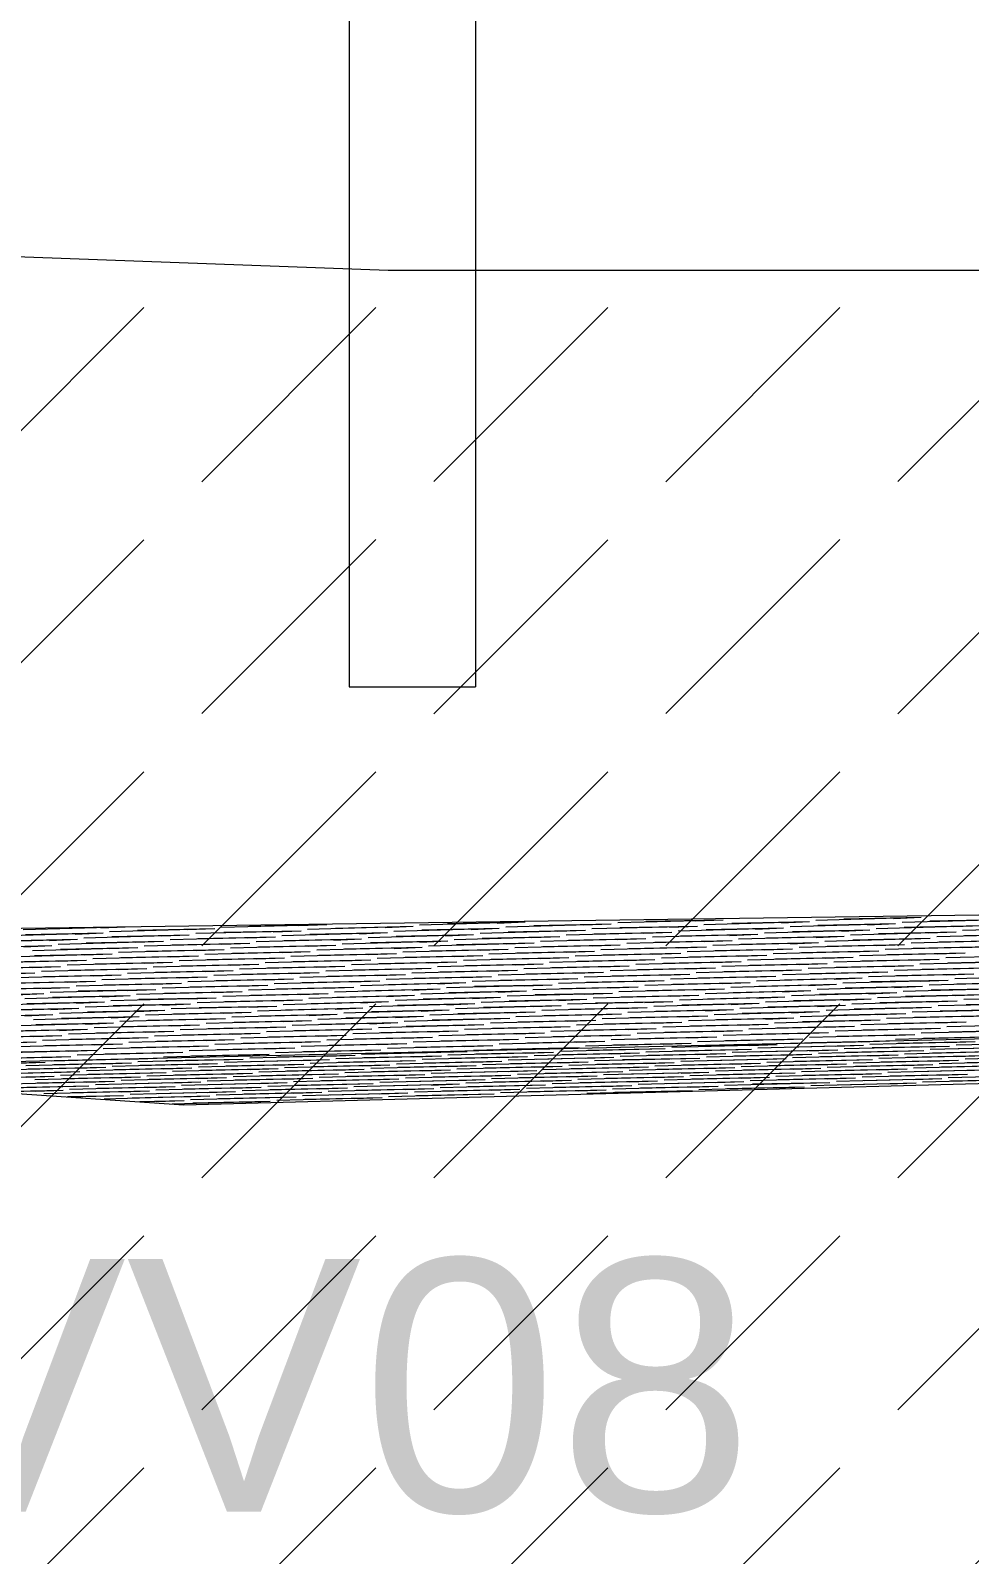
# Model space of a CAD drawing. Header units: millimetres. Extents: x 745166 to 884669, y -5000 to 15056.
# Drawn here: x 778114 to 778858, y 8921 to 10129 of the extents above; entities that cross this region are included whole.
import ezdxf

# ---------------------------------------------------------------- set-up
doc = ezdxf.new("R2010")
doc.units = ezdxf.units.MM
doc.header["$MEASUREMENT"] = 0
for name, color, linetype, lineweight in [('New_0_Pen_No__1', 7, 'Continuous', 13), ('New_2D Drafting - General_Pen_No__1', 7, 'Continuous', 13), ('New_Annotation - Label_Pen_No__1', 7, 'Continuous', 13), ('New_Site & Landscape - Terrain_Pen_No__1', 7, 'Continuous', 13)]:
    doc.layers.add(name, color=color, linetype=linetype, lineweight=lineweight)
doc.layers.add('New_2D Drafting - General_Pen_No__61', color=7, linetype='Continuous', lineweight=20, true_color=0x6a6a6a)
doc.styles.add('GENERATED_STYLE_1', font='')
doc.styles.get('GENERATED_STYLE_1').set_extended_font_data('Arial')
doc.dimstyles.new('GENERATED_STYLE__1', dxfattribs={"dimtxt": 0.18, "dimasz": 182.4, "dimexe": 0.18, "dimexo": 0.0625, "dimgap": 0, "dimtad": 0, "dimtih": 1, "dimtoh": 1, "dimdec": 4, "dimzin": 0, "dimdsep": 46, "dimcen": 0.09, "dimadec": 0, "dimazin": 0, "dimtfac": 1, "dimtdec": 4, "dimtmove": 0, "dimatfit": 3, "dimldrblk": 'ARROWHEAD_1', "dimfxl": 0, "dimtolj": 1, "dimtzin": 0, "dimarcsym": 0})

# ---------------------------------------------------------------- blocks, each defined once
blk = doc.blocks.new('ARROWHEAD_1')
at = {"color": 0, "linetype": 'Continuous', "lineweight": 0}
blk.add_line((0, 0), (-1, 0), dxfattribs=at)
blk.add_circle((0, 0), 0.25, dxfattribs=at)

msp = doc.modelspace()

# ---------------------------------------------------------------- hatches: boundary and pattern name
at = {"layer": 'New_2D Drafting - General_Pen_No__61', "linetype": 'Continuous', "lineweight": 20, "true_color": 0x6a6a6a}
h = msp.add_hatch(dxfattribs=at)
h.set_pattern_fill('Dashed_0002', color=251, style=0, pattern_type=2)
h.set_pattern_definition([(45, (1009346.34, 10138.7), (-183.84776, 183.84776), [195, -65]), (45, (1009346.34, 10322.54), (-183.84776, 183.84776), [195, -65])])
h.paths.add_polyline_path([(769057.3, 7861.9), (769057.3, 10118.7), (773547.6, 10118.7), (778397.6, 9938.7), (782481, 9938.7), (782481, 7861.9)])

# ---------------------------------------------------------------- linework, layer by layer
at = {"layer": 'New_0_Pen_No__1', "color": 7, "linetype": 'Continuous', "lineweight": 13}
for p, q in [((778366.7, 12366.7), (778366.7, 9608.7)), ((778466.7, 12366.7), (778466.7, 9608.7)), ((778466.8, 12366.7), (778466.8, 9608.7)), ((778366.7, 9608.7), (778466.7, 9608.7))]:
    msp.add_line(p, q, dxfattribs=at)
at = {"layer": 'New_2D Drafting - General_Pen_No__1', "color": 7, "linetype": 'Continuous', "lineweight": 13, "flags": 128}
msp.add_lwpolyline([(769057.3, 7861.9), (769057.3, 10118.7), (773547.6, 10118.7), (778397.6, 9938.7), (782481, 9938.7), (782481, 7861.9)], close=True, dxfattribs=at)
at = {"layer": 'New_Site & Landscape - Terrain_Pen_No__1', "color": 7, "linetype": 'Continuous', "lineweight": 13}
for p, q in [((771697.1, 9718.7), (778235.7, 9277.4)), ((782850.6, 9482.6), (776496.1, 9394.8)), ((782850.6, 9422.9), (777825.2, 9305.1)), ((778349, 9420.1), (778265.4, 9418)), ((778349, 9420.1), (778287.6, 9418.8)), ((778349, 9420.1), (778326.8, 9419.3)), ((778506, 9422), (778422.4, 9419.8)), ((778506, 9422), (778444.6, 9420.7)), ((778506, 9422), (778483.8, 9421.1)), ((778574.3, 9420.4), (778490.7, 9418.2)), ((778574.3, 9420.4), (778512.9, 9419.1)), ((778574.3, 9420.4), (778552.1, 9419.6)), ((778663, 9423.8), (778579.4, 9421.7)), ((778663, 9423.8), (778601.6, 9422.5)), ((778663, 9423.8), (778640.8, 9423)), ((778731.3, 9422.3), (778647.7, 9420.1)), ((778731.3, 9422.3), (778669.8, 9421)), ((778731.3, 9422.3), (778709.1, 9421.4)), ((778799.6, 9420.7), (778716, 9418.5)), ((778819.9, 9425.7), (778736.4, 9423.5)), ((778799.6, 9420.7), (778738.1, 9419.4)), ((778819.9, 9425.7), (778758.5, 9424.4)), ((778799.6, 9420.7), (778777.4, 9419.8)), ((778819.9, 9425.7), (778797.8, 9424.8)), ((778888.2, 9424.1), (778804.7, 9421.9)), ((778826.1, 9427), (778825, 9426.9)), ((778888.2, 9424.1), (778826.8, 9422.8)), ((778151.3, 9408.3), (778067.7, 9406.1)), ((778171.6, 9413.3), (778088.1, 9411.1)), ((778151.3, 9408.3), (778089.8, 9407)), ((778185.9, 9418.1), (778108.4, 9416.1)), ((778171.6, 9413.3), (778110.2, 9412)), ((778151.3, 9408.3), (778129.1, 9407.4)), ((778182.2, 9418.1), (778130.6, 9417)), ((778171.6, 9413.3), (778149.5, 9412.4)), ((778239.9, 9411.7), (778156.4, 9409.5)), ((778189, 9418.2), (778169.9, 9417.4)), ((778260.3, 9416.7), (778176.7, 9414.5)), ((778239.9, 9411.7), (778178.5, 9410.4)), ((778260.3, 9416.7), (778198.9, 9415.4)), ((778239.9, 9411.7), (778217.8, 9410.9)), ((778308.2, 9410.1), (778224.7, 9408)), ((778260.3, 9416.7), (778238.2, 9415.9)), ((778328.6, 9415.1), (778245, 9413)), ((778308.2, 9410.1), (778246.8, 9408.8)), ((778328.6, 9415.1), (778267.2, 9413.8)), ((778308.2, 9410.1), (778286.1, 9409.3)), ((778376.5, 9408.6), (778292.9, 9406.4)), ((778328.6, 9415.1), (778306.5, 9414.3)), ((778396.9, 9413.6), (778313.3, 9411.4)), ((778376.5, 9408.6), (778315.1, 9407.3)), ((778417.3, 9418.6), (778333.7, 9416.4)), ((778396.9, 9413.6), (778335.5, 9412.2)), ((778376.5, 9408.6), (778354.4, 9407.7)), ((778417.3, 9418.6), (778355.9, 9417.2)), ((778396.9, 9413.6), (778374.8, 9412.7)), ((778465.2, 9412), (778381.6, 9409.8)), ((778417.3, 9418.6), (778395.1, 9417.7)), ((778485.6, 9417), (778402, 9414.8)), ((778465.2, 9412), (778403.8, 9410.7)), ((778485.6, 9417), (778424.2, 9415.7)), ((778465.2, 9412), (778443, 9411.1)), ((778533.5, 9410.4), (778449.9, 9408.2)), ((778485.6, 9417), (778463.4, 9416.1)), ((778553.9, 9415.4), (778470.3, 9413.2)), ((778533.5, 9410.4), (778472.1, 9409.1)), ((778553.9, 9415.4), (778492.5, 9414.1)), ((778533.5, 9410.4), (778511.3, 9409.6)), ((778601.8, 9408.8), (778518.2, 9406.7)), ((778553.9, 9415.4), (778531.7, 9414.6)), ((778622.2, 9413.8), (778538.6, 9411.7)), ((778601.8, 9408.8), (778540.4, 9407.5)), ((778642.6, 9418.8), (778559, 9416.7)), ((778622.2, 9413.8), (778560.8, 9412.5)), ((778601.8, 9408.8), (778579.6, 9408)), ((778642.6, 9418.8), (778581.2, 9417.5)), ((778622.2, 9413.8), (778600, 9413)), ((778690.5, 9412.3), (778606.9, 9410.1)), ((778642.6, 9418.8), (778620.4, 9418)), ((778710.9, 9417.3), (778627.3, 9415.1)), ((778690.5, 9412.3), (778629.1, 9411)), ((778710.9, 9417.3), (778649.5, 9416)), ((778690.5, 9412.3), (778668.3, 9411.4)), ((778758.8, 9410.7), (778675.2, 9408.5)), ((778710.9, 9417.3), (778688.7, 9416.4)), ((778779.2, 9415.7), (778695.6, 9413.5)), ((778758.8, 9410.7), (778697.4, 9409.4)), ((778779.2, 9415.7), (778717.8, 9414.4)), ((778758.8, 9410.7), (778736.6, 9409.8)), ((778827.1, 9409.1), (778743.5, 9406.9)), ((778779.2, 9415.7), (778757, 9414.8)), ((778847.5, 9414.1), (778763.9, 9411.9)), ((778827.1, 9409.1), (778765.7, 9407.8)), ((778867.9, 9419.1), (778784.3, 9416.9)), ((778847.5, 9414.1), (778786.1, 9412.8)), ((778827.1, 9409.1), (778804.9, 9408.3)), ((778867.9, 9419.1), (778806.4, 9417.8)), ((778847.5, 9414.1), (778825.3, 9413.3)), ((778915.8, 9412.5), (778832.2, 9410.4)), ((778867.9, 9419.1), (778845.7, 9418.3)), ((778936.2, 9417.5), (778852.6, 9415.4)), ((778915.8, 9412.5), (778854.3, 9411.2)), ((778130.9, 9403.3), (778047.3, 9401.1)), ((778130.9, 9403.3), (778069.5, 9402)), ((778178.8, 9396.7), (778095.2, 9394.5)), ((778130.9, 9403.3), (778108.7, 9402.4)), ((778199.2, 9401.7), (778115.6, 9399.5)), ((778178.8, 9396.7), (778117.4, 9395.4)), ((778219.6, 9406.7), (778136, 9404.5)), ((778199.2, 9401.7), (778137.8, 9400.4)), ((778178.8, 9396.7), (778156.6, 9395.9)), ((778219.6, 9406.7), (778158.1, 9405.4)), ((778199.2, 9401.7), (778177, 9400.9)), ((778267.5, 9400.1), (778183.9, 9398)), ((778219.6, 9406.7), (778197.4, 9405.9)), ((778287.9, 9405.1), (778204.3, 9403)), ((778267.5, 9400.1), (778206, 9398.8)), ((778287.9, 9405.1), (778226.4, 9403.8)), ((778235.7, 9277.4), (782850.6, 9401.5)), ((778267.5, 9400.1), (778245.3, 9399.3)), ((778335.8, 9398.6), (778252.2, 9396.4)), ((778287.9, 9405.1), (778265.7, 9404.3)), ((778356.1, 9403.6), (778272.6, 9401.4)), ((778335.8, 9398.6), (778274.3, 9397.3)), ((778356.1, 9403.6), (778294.7, 9402.3)), ((778335.8, 9398.6), (778313.6, 9397.7)), ((778404.1, 9397), (778320.5, 9394.8)), ((778356.1, 9403.6), (778334, 9402.7)), ((778424.4, 9402), (778340.9, 9399.8)), ((778404.1, 9397), (778342.6, 9395.7)), ((778444.8, 9407), (778361.2, 9404.8)), ((778424.4, 9402), (778363, 9400.7)), ((778404.1, 9397), (778381.9, 9396.1)), ((778444.8, 9407), (778383.4, 9405.7)), ((778424.4, 9402), (778402.3, 9401.1)), ((778492.7, 9400.4), (778409.2, 9398.2)), ((778444.8, 9407), (778422.7, 9406.1)), ((778513.1, 9405.4), (778429.5, 9403.2)), ((778492.7, 9400.4), (778431.3, 9399.1)), ((778513.1, 9405.4), (778451.7, 9404.1)), ((778492.7, 9400.4), (778470.6, 9399.6)), ((778561, 9398.8), (778477.4, 9396.7)), ((778513.1, 9405.4), (778491, 9404.6)), ((778581.4, 9403.8), (778497.8, 9401.7)), ((778561, 9398.8), (778499.6, 9397.5)), ((778581.4, 9403.8), (778520, 9402.5)), ((778561, 9398.8), (778538.9, 9398)), ((778629.3, 9397.3), (778545.7, 9395.1)), ((778581.4, 9403.8), (778559.2, 9403)), ((778649.7, 9402.3), (778566.1, 9400.1)), ((778629.3, 9397.3), (778567.9, 9396)), ((778670.1, 9407.3), (778586.5, 9405.1)), ((778649.7, 9402.3), (778588.3, 9401)), ((778629.3, 9397.3), (778607.2, 9396.4)), ((778670.1, 9407.3), (778608.7, 9406)), ((778649.7, 9402.3), (778627.5, 9401.4)), ((778718, 9400.7), (778634.4, 9398.5)), ((778670.1, 9407.3), (778647.9, 9406.4)), ((778738.4, 9405.7), (778654.8, 9403.5)), ((778718, 9400.7), (778656.6, 9399.4)), ((778738.4, 9405.7), (778677, 9404.4)), ((778718, 9400.7), (778695.8, 9399.8)), ((778786.3, 9399.1), (778702.7, 9396.9)), ((778738.4, 9405.7), (778716.2, 9404.8)), ((778806.7, 9404.1), (778723.1, 9401.9)), ((778786.3, 9399.1), (778724.9, 9397.8)), ((778806.7, 9404.1), (778745.3, 9402.8)), ((778786.3, 9399.1), (778764.1, 9398.3)), ((778854.6, 9397.6), (778771, 9395.4)), ((778806.7, 9404.1), (778784.5, 9403.3)), ((778875, 9402.6), (778791.4, 9400.4)), ((778854.6, 9397.6), (778793.2, 9396.2)), ((778895.4, 9407.5), (778811.8, 9405.4)), ((778875, 9402.6), (778813.6, 9401.2)), ((778854.6, 9397.6), (778832.4, 9396.7)), ((778895.4, 9407.5), (778834, 9406.2)), ((778922.9, 9396), (778839.3, 9393.8)), ((778875, 9402.6), (778852.8, 9401.7)), ((778138, 9386.7), (778054.4, 9384.5)), ((778158.4, 9391.7), (778074.8, 9389.5)), ((778138, 9386.7), (778076.6, 9385.4)), ((778158.4, 9391.7), (778097, 9390.4)), ((778138, 9386.7), (778115.8, 9385.9)), ((778206.3, 9385.1), (778122.7, 9383)), ((778158.4, 9391.7), (778136.2, 9390.9)), ((778226.7, 9390.1), (778143.1, 9388)), ((778206.3, 9385.1), (778144.9, 9383.8)), ((778247.1, 9395.1), (778163.5, 9393)), ((778226.7, 9390.1), (778165.3, 9388.8)), ((778206.3, 9385.1), (778184.1, 9384.3)), ((778247.1, 9395.1), (778185.7, 9393.8)), ((778226.7, 9390.1), (778204.5, 9389.3)), ((778295, 9388.6), (778211.4, 9386.4)), ((778247.1, 9395.1), (778224.9, 9394.3)), ((778315.4, 9393.6), (778231.8, 9391.4)), ((778295, 9388.6), (778233.6, 9387.3)), ((778315.4, 9393.6), (778254, 9392.3)), ((778295, 9388.6), (778272.8, 9387.7)), ((778363.3, 9387), (778279.7, 9384.8)), ((778315.4, 9393.6), (778293.2, 9392.7)), ((778383.7, 9392), (778300.1, 9389.8)), ((778363.3, 9387), (778301.9, 9385.7)), ((778383.7, 9392), (778322.3, 9390.7)), ((778363.3, 9387), (778341.1, 9386.1)), ((778431.6, 9385.4), (778348, 9383.2)), ((778383.7, 9392), (778361.5, 9391.1)), ((778452, 9390.4), (778368.4, 9388.2)), ((778431.6, 9385.4), (778370.2, 9384.1)), ((778472.4, 9395.4), (778388.8, 9393.2)), ((778452, 9390.4), (778390.5, 9389.1)), ((778431.6, 9385.4), (778409.4, 9384.6)), ((778472.4, 9395.4), (778410.9, 9394.1)), ((778499.9, 9383.9), (778416.3, 9381.7)), ((778452, 9390.4), (778429.8, 9389.6)), ((778520.3, 9388.8), (778436.7, 9386.7)), ((778499.9, 9383.9), (778438.5, 9382.5)), ((778472.4, 9395.4), (778450.2, 9394.6)), ((778540.6, 9393.8), (778457.1, 9391.7)), ((778520.3, 9388.8), (778458.8, 9387.5)), ((778499.9, 9383.9), (778477.7, 9383)), ((778540.6, 9393.8), (778479.2, 9392.5)), ((778520.3, 9388.8), (778498.1, 9388)), ((778588.6, 9387.3), (778505, 9385.1)), ((778540.6, 9393.8), (778518.5, 9393)), ((778608.9, 9392.3), (778525.4, 9390.1)), ((778588.6, 9387.3), (778527.1, 9386)), ((778608.9, 9392.3), (778547.5, 9391)), ((778588.6, 9387.3), (778566.4, 9386.4)), ((778656.8, 9385.7), (778573.3, 9383.5)), ((778608.9, 9392.3), (778586.8, 9391.4)), ((778677.2, 9390.7), (778593.7, 9388.5)), ((778656.8, 9385.7), (778595.4, 9384.4)), ((778697.6, 9395.7), (778614, 9393.5)), ((778677.2, 9390.7), (778615.8, 9389.4)), ((778656.8, 9385.7), (778634.7, 9384.8)), ((778697.6, 9395.7), (778636.2, 9394.4)), ((778725.1, 9384.1), (778641.6, 9382)), ((778677.2, 9390.7), (778655.1, 9389.8)), ((778745.5, 9389.1), (778661.9, 9387)), ((778725.1, 9384.1), (778663.7, 9382.8)), ((778697.6, 9395.7), (778675.5, 9394.8)), ((778765.9, 9394.1), (778682.3, 9392)), ((778745.5, 9389.1), (778684.1, 9387.8)), ((778725.1, 9384.1), (778703, 9383.3)), ((778765.9, 9394.1), (778704.5, 9392.8)), ((778745.5, 9389.1), (778723.4, 9388.3)), ((778813.8, 9387.6), (778730.2, 9385.4)), ((778765.9, 9394.1), (778743.7, 9393.3)), ((778834.2, 9392.6), (778750.6, 9390.4)), ((778813.8, 9387.6), (778752.4, 9386.2)), ((778834.2, 9392.6), (778772.8, 9391.2)), ((778813.8, 9387.6), (778791.7, 9386.7)), ((778882.1, 9386), (778798.5, 9383.8)), ((778834.2, 9392.6), (778812, 9391.7)), ((778902.5, 9391), (778818.9, 9388.8)), ((778882.1, 9386), (778820.7, 9384.7)), ((778902.5, 9391), (778841.1, 9389.7)), ((778117.6, 9381.7), (778034, 9379.5)), ((778117.6, 9381.7), (778056.2, 9380.4)), ((778165.5, 9375.1), (778081.9, 9373)), ((778117.6, 9381.7), (778095.4, 9380.9)), ((778185.9, 9380.1), (778102.3, 9378)), ((778165.5, 9375.1), (778104.1, 9373.8)), ((778185.9, 9380.1), (778124.5, 9378.8)), ((778165.5, 9375.1), (778143.4, 9374.3)), ((778233.8, 9373.6), (778150.2, 9371.4)), ((778185.9, 9380.1), (778163.7, 9379.3)), ((778254.2, 9378.6), (778170.6, 9376.4)), ((778233.8, 9373.6), (778172.4, 9372.3)), ((778274.6, 9383.6), (778191, 9381.4)), ((778254.2, 9378.6), (778192.8, 9377.3)), ((778233.8, 9373.6), (778211.7, 9372.7)), ((778274.6, 9383.6), (778213.2, 9382.3)), ((778302.1, 9372), (778218.5, 9369.8)), ((778254.2, 9378.6), (778232, 9377.7)), ((778322.5, 9377), (778238.9, 9374.8)), ((778302.1, 9372), (778240.7, 9370.7)), ((778274.6, 9383.6), (778252.4, 9382.7)), ((778342.9, 9382), (778259.3, 9379.8)), ((778322.5, 9377), (778261.1, 9375.7)), ((778302.1, 9372), (778279.9, 9371.1)), ((778342.9, 9382), (778281.5, 9380.7)), ((778322.5, 9377), (778300.3, 9376.1)), ((778390.8, 9375.4), (778307.2, 9373.3)), ((778342.9, 9382), (778320.7, 9381.1)), ((778411.2, 9380.4), (778327.6, 9378.2)), ((778390.8, 9375.4), (778329.4, 9374.1)), ((778411.2, 9380.4), (778349.8, 9379.1)), ((778390.8, 9375.4), (778368.6, 9374.6)), ((778459.1, 9373.9), (778375.5, 9371.7)), ((778411.2, 9380.4), (778389, 9379.6)), ((778479.5, 9378.9), (778395.9, 9376.7)), ((778459.1, 9373.9), (778397.7, 9372.5)), ((778479.5, 9378.9), (778418.1, 9377.5)), ((778459.1, 9373.9), (778436.9, 9373)), ((778527.4, 9372.3), (778443.8, 9370.1)), ((778479.5, 9378.9), (778457.3, 9378)), ((778547.8, 9377.3), (778464.2, 9375.1)), ((778527.4, 9372.3), (778466, 9371)), ((778568.2, 9382.3), (778484.6, 9380.1)), ((778547.8, 9377.3), (778486.4, 9376)), ((778527.4, 9372.3), (778505.2, 9371.4)), ((778568.2, 9382.3), (778506.8, 9381)), ((778547.8, 9377.3), (778525.6, 9376.4)), ((778616.1, 9375.7), (778532.5, 9373.5)), ((778568.2, 9382.3), (778546, 9381.4)), ((778636.5, 9380.7), (778552.9, 9378.5)), ((778616.1, 9375.7), (778554.7, 9374.4)), ((778636.5, 9380.7), (778575, 9379.4)), ((778616.1, 9375.7), (778593.9, 9374.8)), ((778684.4, 9374.1), (778600.8, 9372)), ((778636.5, 9380.7), (778614.3, 9379.8)), ((778704.8, 9379.1), (778621.2, 9377)), ((778684.4, 9374.1), (778623, 9372.8)), ((778704.8, 9379.1), (778643.3, 9377.8)), ((778684.4, 9374.1), (778662.2, 9373.3)), ((778752.7, 9372.6), (778669.1, 9370.4)), ((778704.8, 9379.1), (778682.6, 9378.3)), ((778773.1, 9377.6), (778689.5, 9375.4)), ((778752.7, 9372.6), (778691.3, 9371.2)), ((778793.4, 9382.6), (778709.9, 9380.4)), ((778773.1, 9377.6), (778711.6, 9376.2)), ((778752.7, 9372.6), (778730.5, 9371.7)), ((778793.4, 9382.6), (778732, 9381.2)), ((778773.1, 9377.6), (778750.9, 9376.7)), ((778841.3, 9376), (778757.8, 9373.8)), ((778793.4, 9382.6), (778771.3, 9381.7)), ((778861.7, 9381), (778778.1, 9378.8)), ((778841.3, 9376), (778779.9, 9374.7)), ((778861.7, 9381), (778800.3, 9379.7)), ((778841.3, 9376), (778819.2, 9375.1)), ((778909.6, 9374.4), (778826.1, 9372.2)), ((778861.7, 9381), (778839.6, 9380.1)), ((778930, 9379.4), (778846.4, 9377.2)), ((778909.6, 9374.4), (778848.2, 9373.1)), ((778124.8, 9365.2), (778041.2, 9363)), ((778145.1, 9370.1), (778061.6, 9368)), ((778124.8, 9365.2), (778063.3, 9363.8)), ((778145.1, 9370.1), (778083.7, 9368.8)), ((778124.8, 9365.2), (778102.6, 9364.3)), ((778193, 9363.6), (778109.5, 9361.4)), ((778145.1, 9370.1), (778123, 9369.3)), ((778213.4, 9368.6), (778129.8, 9366.4)), ((778193, 9363.6), (778131.6, 9362.3)), ((778213.4, 9368.6), (778152, 9367.3)), ((778193, 9363.6), (778170.9, 9362.7)), ((778261.3, 9362), (778177.8, 9359.8)), ((778213.4, 9368.6), (778191.3, 9367.7)), ((778281.7, 9367), (778198.1, 9364.8)), ((778261.3, 9362), (778199.9, 9360.7)), ((778281.7, 9367), (778220.3, 9365.7)), ((778261.3, 9362), (778239.2, 9361.1)), ((778329.6, 9360.4), (778246.1, 9358.3)), ((778281.7, 9367), (778259.6, 9366.1)), ((778350, 9365.4), (778266.4, 9363.3)), ((778329.6, 9360.4), (778268.2, 9359.1)), ((778370.4, 9370.4), (778286.8, 9368.3)), ((778350, 9365.4), (778288.6, 9364.1)), ((778329.6, 9360.4), (778307.5, 9359.6)), ((778370.4, 9370.4), (778309, 9369.1)), ((778350, 9365.4), (778327.9, 9364.6)), ((778418.3, 9363.9), (778334.7, 9361.7)), ((778370.4, 9370.4), (778348.2, 9369.6)), ((778438.7, 9368.9), (778355.1, 9366.7)), ((778418.3, 9363.9), (778356.9, 9362.5)), ((778438.7, 9368.9), (778377.3, 9367.5)), ((778418.3, 9363.9), (778396.2, 9363)), ((778486.6, 9362.3), (778403, 9360.1)), ((778438.7, 9368.9), (778416.5, 9368)), ((778507, 9367.3), (778423.4, 9365.1)), ((778486.6, 9362.3), (778425.2, 9361)), ((778507, 9367.3), (778445.6, 9366)), ((778486.6, 9362.3), (778464.4, 9361.4)), ((778554.9, 9360.7), (778471.3, 9358.5)), ((778507, 9367.3), (778484.8, 9366.4)), ((778575.3, 9365.7), (778491.7, 9363.5)), ((778554.9, 9360.7), (778493.5, 9359.4)), ((778595.7, 9370.7), (778512.1, 9368.5)), ((778575.3, 9365.7), (778513.9, 9364.4)), ((778554.9, 9360.7), (778532.7, 9359.8)), ((778595.7, 9370.7), (778534.3, 9369.4)), ((778575.3, 9365.7), (778553.1, 9364.8)), ((778643.6, 9364.1), (778560, 9362)), ((778595.7, 9370.7), (778573.5, 9369.8)), ((778664, 9369.1), (778580.4, 9367)), ((778643.6, 9364.1), (778582.2, 9362.8)), ((778664, 9369.1), (778602.6, 9367.8)), ((778643.6, 9364.1), (778621.4, 9363.3)), ((778711.9, 9362.6), (778628.3, 9360.4)), ((778664, 9369.1), (778641.8, 9368.3)), ((778732.3, 9367.6), (778648.7, 9365.4)), ((778711.9, 9362.6), (778650.5, 9361.2)), ((778732.3, 9367.6), (778670.9, 9366.2)), ((778711.9, 9362.6), (778689.7, 9361.7)), ((778780.2, 9361), (778696.6, 9358.8)), ((778732.3, 9367.6), (778710.1, 9366.7)), ((778800.6, 9366), (778717, 9363.8)), ((778780.2, 9361), (778718.8, 9359.7)), ((778821, 9371), (778737.4, 9368.8)), ((778800.6, 9366), (778739.2, 9364.7)), ((778780.2, 9361), (778758, 9360.1)), ((778821, 9371), (778759.5, 9369.7)), ((778800.6, 9366), (778778.4, 9365.1)), ((778868.9, 9364.4), (778785.3, 9362.2)), ((778821, 9371), (778798.8, 9370.1)), ((778889.3, 9369.4), (778805.7, 9367.2)), ((778868.9, 9364.4), (778807.5, 9363.1)), ((778889.3, 9369.4), (778827.8, 9368.1)), ((778868.9, 9364.4), (778846.7, 9363.6)), ((778937.2, 9362.8), (778853.6, 9360.7)), ((778131.9, 9348.6), (778048.3, 9346.4)), ((778152.3, 9353.6), (778068.7, 9351.4)), ((778131.9, 9348.6), (778070.5, 9347.3)), ((778172.7, 9358.6), (778089.1, 9356.4)), ((778152.3, 9353.6), (778090.9, 9352.3)), ((778131.9, 9348.6), (778109.7, 9347.7)), ((778172.7, 9358.6), (778111.2, 9357.3)), ((778152.3, 9353.6), (778130.1, 9352.7)), ((778220.6, 9352), (778137, 9349.8)), ((778172.7, 9358.6), (778150.5, 9357.7)), ((778241, 9357), (778157.4, 9354.8)), ((778220.6, 9352), (778159.2, 9350.7)), ((778241, 9357), (778179.5, 9355.7)), ((778220.6, 9352), (778198.4, 9351.1)), ((778288.9, 9350.4), (778205.3, 9348.3)), ((778241, 9357), (778218.8, 9356.1)), ((778309.3, 9355.4), (778225.7, 9353.3)), ((778288.9, 9350.4), (778227.4, 9349.1)), ((778309.3, 9355.4), (778247.8, 9354.1)), ((778288.9, 9350.4), (778266.7, 9349.6)), ((778357.2, 9348.9), (778273.6, 9346.7)), ((778309.3, 9355.4), (778287.1, 9354.6)), ((778377.5, 9353.9), (778294, 9351.7)), ((778357.2, 9348.9), (778295.7, 9347.5)), ((778397.9, 9358.9), (778314.3, 9356.7)), ((778377.5, 9353.9), (778316.1, 9352.5)), ((778357.2, 9348.9), (778335, 9348)), ((778397.9, 9358.9), (778336.5, 9357.5)), ((778377.5, 9353.9), (778355.4, 9353)), ((778445.8, 9352.3), (778362.3, 9350.1)), ((778397.9, 9358.9), (778375.8, 9358)), ((778466.2, 9357.3), (778382.6, 9355.1)), ((778445.8, 9352.3), (778384.4, 9351)), ((778466.2, 9357.3), (778404.8, 9356)), ((778445.8, 9352.3), (778423.7, 9351.4)), ((778514.1, 9350.7), (778430.6, 9348.5)), ((778466.2, 9357.3), (778444.1, 9356.4)), ((778534.5, 9355.7), (778450.9, 9353.5)), ((778514.1, 9350.7), (778452.7, 9349.4)), ((778534.5, 9355.7), (778473.1, 9354.4)), ((778514.1, 9350.7), (778492, 9349.9)), ((778582.4, 9349.1), (778498.8, 9347)), ((778534.5, 9355.7), (778512.4, 9354.9)), ((778602.8, 9354.1), (778519.2, 9352)), ((778582.4, 9349.1), (778521, 9347.8)), ((778623.2, 9359.1), (778539.6, 9357)), ((778602.8, 9354.1), (778541.4, 9352.8)), ((778582.4, 9349.1), (778560.3, 9348.3)), ((778623.2, 9359.1), (778561.8, 9357.8)), ((778650.7, 9347.6), (778567.1, 9345.4)), ((778602.8, 9354.1), (778580.7, 9353.3)), ((778671.1, 9352.6), (778587.5, 9350.4)), ((778650.7, 9347.6), (778589.3, 9346.2)), ((778623.2, 9359.1), (778601, 9358.3)), ((778691.5, 9357.6), (778607.9, 9355.4)), ((778671.1, 9352.6), (778609.7, 9351.2)), ((778650.7, 9347.6), (778628.6, 9346.7)), ((778691.5, 9357.6), (778630.1, 9356.2)), ((778671.1, 9352.6), (778648.9, 9351.7)), ((778739.4, 9351), (778655.8, 9348.8)), ((778691.5, 9357.6), (778669.3, 9356.7)), ((778759.8, 9356), (778676.2, 9353.8)), ((778739.4, 9351), (778678, 9349.7)), ((778759.8, 9356), (778698.4, 9354.7)), ((778739.4, 9351), (778717.2, 9350.1)), ((778807.7, 9349.4), (778724.1, 9347.2)), ((778759.8, 9356), (778737.6, 9355.1)), ((778828.1, 9354.4), (778744.5, 9352.2)), ((778807.7, 9349.4), (778746.3, 9348.1)), ((778848.5, 9359.4), (778764.9, 9357.2)), ((778828.1, 9354.4), (778766.7, 9353.1)), ((778807.7, 9349.4), (778785.5, 9348.6)), ((778848.5, 9359.4), (778787.1, 9358.1)), ((778876, 9347.8), (778792.4, 9345.7)), ((778828.1, 9354.4), (778805.9, 9353.6)), ((778896.4, 9352.8), (778812.8, 9350.7)), ((778876, 9347.8), (778814.6, 9346.5)), ((778848.5, 9359.4), (778826.3, 9358.6)), ((778916.8, 9357.8), (778833.2, 9355.7)), ((778896.4, 9352.8), (778835, 9351.5)), ((778876, 9347.8), (778853.8, 9347)), ((778916.8, 9357.8), (778855.4, 9356.5)), ((778159.4, 9337), (778075.8, 9334.8)), ((778179.8, 9342), (778096.2, 9339.8)), ((778159.4, 9337), (778098, 9335.7)), ((778200.2, 9347), (778116.6, 9344.8)), ((778179.8, 9342), (778118.4, 9340.7)), ((778159.4, 9337), (778137.2, 9336.1)), ((778200.2, 9347), (778138.8, 9345.7)), ((778227.7, 9335.4), (778144.1, 9333.3)), ((778179.8, 9342), (778157.6, 9341.1)), ((778248.1, 9340.4), (778164.5, 9338.3)), ((778227.7, 9335.4), (778166.3, 9334.1)), ((778200.2, 9347), (778178, 9346.1)), ((778268.5, 9345.4), (778184.9, 9343.3)), ((778248.1, 9340.4), (778186.7, 9339.1)), ((778227.7, 9335.4), (778205.5, 9334.6)), ((778268.5, 9345.4), (778207.1, 9344.1)), ((778248.1, 9340.4), (778225.9, 9339.6)), ((778316.4, 9338.9), (778232.8, 9336.7)), ((778268.5, 9345.4), (778246.3, 9344.6)), ((778336.8, 9343.9), (778253.2, 9341.7)), ((778316.4, 9338.9), (778255, 9337.5)), ((778336.8, 9343.9), (778275.4, 9342.5)), ((778316.4, 9338.9), (778294.2, 9338)), ((778384.7, 9337.3), (778301.1, 9335.1)), ((778336.8, 9343.9), (778314.6, 9343)), ((778405.1, 9342.3), (778321.5, 9340.1)), ((778384.7, 9337.3), (778323.3, 9336)), ((778425.5, 9347.3), (778341.9, 9345.1)), ((778405.1, 9342.3), (778343.7, 9341)), ((778384.7, 9337.3), (778362.5, 9336.4)), ((778425.5, 9347.3), (778364, 9346)), ((778453, 9335.7), (778369.4, 9333.5)), ((778405.1, 9342.3), (778382.9, 9341.4)), ((778473.4, 9340.7), (778389.8, 9338.5)), ((778453, 9335.7), (778391.6, 9334.4)), ((778425.5, 9347.3), (778403.3, 9346.4)), ((778493.8, 9345.7), (778410.2, 9343.5)), ((778473.4, 9340.7), (778411.9, 9339.4)), ((778453, 9335.7), (778430.8, 9334.9)), ((778493.8, 9345.7), (778432.3, 9344.4)), ((778473.4, 9340.7), (778451.2, 9339.9)), ((778541.7, 9339.1), (778458.1, 9337)), ((778493.8, 9345.7), (778471.6, 9344.9)), ((778562, 9344.1), (778478.5, 9342)), ((778541.7, 9339.1), (778480.2, 9337.8)), ((778562, 9344.1), (778500.6, 9342.8)), ((778541.7, 9339.1), (778519.5, 9338.3)), ((778610, 9337.6), (778526.4, 9335.4)), ((778562, 9344.1), (778539.9, 9343.3)), ((778630.3, 9342.6), (778546.8, 9340.4)), ((778610, 9337.6), (778548.5, 9336.2)), ((778630.3, 9342.6), (778568.9, 9341.2)), ((778610, 9337.6), (778587.8, 9336.7)), ((778678.2, 9336), (778594.7, 9333.8)), ((778630.3, 9342.6), (778608.2, 9341.7)), ((778698.6, 9341), (778615.1, 9338.8)), ((778678.2, 9336), (778616.8, 9334.7)), ((778719, 9346), (778635.4, 9343.8)), ((778698.6, 9341), (778637.2, 9339.7)), ((778678.2, 9336), (778656.1, 9335.1)), ((778719, 9346), (778657.6, 9344.7)), ((778698.6, 9341), (778676.5, 9340.1)), ((778766.9, 9339.4), (778683.3, 9337.2)), ((778719, 9346), (778696.9, 9345.1)), ((778787.3, 9344.4), (778703.7, 9342.2)), ((778766.9, 9339.4), (778705.5, 9338.1)), ((778787.3, 9344.4), (778725.9, 9343.1)), ((778766.9, 9339.4), (778744.8, 9338.6)), ((778835.2, 9337.8), (778751.6, 9335.7)), ((778787.3, 9344.4), (778765.1, 9343.6)), ((778855.6, 9342.8), (778772, 9340.7)), ((778835.2, 9337.8), (778773.8, 9336.5)), ((778855.6, 9342.8), (778794.2, 9341.5)), ((778835.2, 9337.8), (778813.1, 9337)), ((778903.5, 9336.3), (778819.9, 9334.1)), ((778855.6, 9342.8), (778833.4, 9342)), ((778923.9, 9341.3), (778840.3, 9339.1)), ((778903.5, 9336.3), (778842.1, 9334.9)), ((778118.6, 9327), (778035, 9324.8)), ((778139, 9332), (778055.4, 9329.8)), ((778118.6, 9327), (778057.2, 9325.7)), ((778139, 9332), (778077.6, 9330.7)), ((778118.6, 9327), (778096.5, 9326.2)), ((778186.9, 9325.4), (778103.3, 9323.3)), ((778139, 9332), (778116.8, 9331.2)), ((778207.3, 9330.4), (778123.7, 9328.3)), ((778186.9, 9325.4), (778125.5, 9324.1)), ((778207.3, 9330.4), (778145.9, 9329.1)), ((778186.9, 9325.4), (778164.8, 9324.6)), ((778255.2, 9323.9), (778171.6, 9321.7)), ((778207.3, 9330.4), (778185.1, 9329.6)), ((778275.6, 9328.9), (778192, 9326.7)), ((778255.2, 9323.9), (778193.8, 9322.5)), ((778296, 9333.9), (778212.4, 9331.7)), ((778275.6, 9328.9), (778214.2, 9327.5)), ((778255.2, 9323.9), (778233.1, 9323)), ((778296, 9333.9), (778234.6, 9332.5)), ((778275.6, 9328.9), (778253.4, 9328)), ((778343.9, 9327.3), (778260.3, 9325.1)), ((778296, 9333.9), (778273.8, 9333)), ((778364.3, 9332.3), (778280.7, 9330.1)), ((778343.9, 9327.3), (778282.5, 9326)), ((778364.3, 9332.3), (778302.9, 9331)), ((778343.9, 9327.3), (778321.7, 9326.4)), ((778412.2, 9325.7), (778328.6, 9323.5)), ((778364.3, 9332.3), (778342.1, 9331.4)), ((778432.6, 9330.7), (778349, 9328.5)), ((778412.2, 9325.7), (778350.8, 9324.4)), ((778432.6, 9330.7), (778371.2, 9329.4)), ((778412.2, 9325.7), (778390, 9324.9)), ((778480.5, 9324.1), (778396.9, 9322)), ((778432.6, 9330.7), (778410.4, 9329.9)), ((778500.9, 9329.1), (778417.3, 9327)), ((778480.5, 9324.1), (778419.1, 9322.8)), ((778521.3, 9334.1), (778437.7, 9332)), ((778500.9, 9329.1), (778439.5, 9327.8)), ((778480.5, 9324.1), (778458.3, 9323.3)), ((778521.3, 9334.1), (778459.9, 9332.8)), ((778500.9, 9329.1), (778478.7, 9328.3)), ((778569.2, 9327.6), (778485.6, 9325.4)), ((778521.3, 9334.1), (778499.1, 9333.3)), ((778589.6, 9332.6), (778506, 9330.4)), ((778569.2, 9327.6), (778507.8, 9326.2)), ((778589.6, 9332.6), (778528.2, 9331.2)), ((778569.2, 9327.6), (778547, 9326.7)), ((778637.5, 9326), (778553.9, 9323.8)), ((778589.6, 9332.6), (778567.4, 9331.7)), ((778657.9, 9331), (778574.3, 9328.8)), ((778637.5, 9326), (778576.1, 9324.7)), ((778657.9, 9331), (778596.4, 9329.7)), ((778637.5, 9326), (778615.3, 9325.1)), ((778705.8, 9324.8), (778622.2, 9322.7)), ((778657.9, 9331), (778635.7, 9330.1)), ((778726.2, 9329.4), (778642.6, 9327.2)), ((778705.8, 9324.8), (778644.4, 9323.5)), ((778746.5, 9334.4), (778663, 9332.2)), ((778726.2, 9329.4), (778664.7, 9328.1)), ((778705.8, 9324.8), (778683.6, 9324.1)), ((778746.5, 9334.4), (778685.1, 9333.1)), ((778774.1, 9324.3), (778690.5, 9322.2)), ((778726.2, 9329.4), (778704, 9328.6)), ((778779.3, 9327.4), (778710.9, 9325.7)), ((778774.1, 9324.3), (778712.7, 9322.9)), ((778746.5, 9334.4), (778724.4, 9333.6)), ((778814.8, 9332.8), (778731.3, 9330.7)), ((778794.5, 9327.8), (778733, 9326.5)), ((778774.1, 9324.3), (778751.9, 9323.5)), ((778814.8, 9332.8), (778753.4, 9331.5)), ((778842.4, 9323.7), (778758.8, 9321.6)), ((778791.9, 9327.7), (778772.3, 9327.1)), ((778794.5, 9327.8), (778779.2, 9327.4)), ((778862.7, 9327.3), (778779.2, 9325.2)), ((778842.4, 9323.7), (778780.9, 9322.4)), ((778794.5, 9327.8), (778791.9, 9327.7)), ((778814.8, 9332.8), (778792.7, 9332)), ((778883.1, 9331.3), (778799.6, 9329.1)), ((778862.7, 9327.3), (778801.3, 9325.9)), ((778842.4, 9323.7), (778820.2, 9323)), ((778883.1, 9331.3), (778821.7, 9329.9)), ((778862.7, 9327.3), (778840.6, 9326.5)), ((778931, 9326.7), (778847.5, 9324.6)), ((778146.2, 9315.4), (778062.6, 9313.3)), ((778166.5, 9320.4), (778083, 9318.3)), ((778146.2, 9315.4), (778084.7, 9314.1)), ((778166.5, 9320.4), (778105.1, 9319.1)), ((778146.2, 9315.4), (778124, 9314.6)), ((778214.4, 9314), (778130.9, 9311.9)), ((778166.5, 9320.4), (778144.4, 9319.6)), ((778234.8, 9318.9), (778151.2, 9316.7)), ((778214.4, 9314), (778153, 9312.6)), ((778234.8, 9318.9), (778173.4, 9317.5)), ((778214.4, 9314), (778192.3, 9313.2)), ((778282.7, 9313.4), (778199.2, 9311.3)), ((778234.8, 9318.9), (778212.7, 9318)), ((778303.1, 9317.3), (778219.5, 9315.1)), ((778282.7, 9313.4), (778221.3, 9312.1)), ((778323.5, 9322.3), (778239.9, 9320.1)), ((778303.1, 9317.3), (778241.7, 9316)), ((778282.7, 9313.4), (778260.6, 9312.7)), ((778323.5, 9322.3), (778262.1, 9321)), ((778351, 9312.9), (778267.5, 9310.8)), ((778303.1, 9317.3), (778281, 9316.4)), ((778371.4, 9316.4), (778287.8, 9314.3)), ((778351, 9312.9), (778289.6, 9311.5)), ((778323.5, 9322.3), (778301.3, 9321.4)), ((778391.8, 9320.7), (778308.2, 9318.5)), ((778371.4, 9316.4), (778310, 9315.1)), ((778351, 9312.9), (778328.9, 9312.1)), ((778391.8, 9320.7), (778330.4, 9319.4)), ((778419.3, 9312.3), (778335.7, 9310.2)), ((778371.4, 9316.4), (778349.3, 9315.7)), ((778439.7, 9315.9), (778356.1, 9313.8)), ((778419.3, 9312.3), (778357.9, 9311)), ((778391.8, 9320.7), (778369.6, 9319.9)), ((778460.1, 9319.4), (778376.5, 9317.3)), ((778439.7, 9315.9), (778378.3, 9314.5)), ((778419.3, 9312.3), (778397.2, 9311.6)), ((778460.1, 9319.4), (778398.7, 9318)), ((778487.6, 9311.8), (778404, 9309.7)), ((778439.7, 9315.9), (778417.6, 9315.1)), ((778508, 9315.3), (778424.4, 9313.2)), ((778487.6, 9311.8), (778426.2, 9310.4)), ((778460.1, 9319.4), (778437.9, 9318.7)), ((778528.4, 9318.9), (778444.8, 9316.8)), ((778508, 9315.3), (778446.6, 9314)), ((778548.8, 9322.6), (778465.2, 9320.4)), ((778487.6, 9311.8), (778465.5, 9311)), ((778528.4, 9318.9), (778467, 9317.5)), ((778508, 9315.3), (778485.8, 9314.6)), ((778548.8, 9322.6), (778487.4, 9321.2)), ((778576.3, 9314.8), (778492.7, 9312.7)), ((778528.4, 9318.9), (778506.2, 9318.1)), ((778596.7, 9318.3), (778513.1, 9316.2)), ((778576.3, 9314.8), (778514.9, 9313.4)), ((778548.8, 9322.6), (778526.6, 9321.7)), ((778617.1, 9321.8), (778533.5, 9319.7)), ((778596.7, 9318.3), (778535.3, 9317)), ((778576.3, 9314.8), (778554.1, 9314)), ((778617.1, 9321.8), (778555.7, 9320.5)), ((778644.6, 9314.2), (778561, 9312.1)), ((778596.7, 9318.3), (778574.5, 9317.6)), ((778665, 9317.8), (778581.4, 9315.7)), ((778644.6, 9314.2), (778583.2, 9312.9)), ((778617.1, 9321.8), (778594.9, 9321.1)), ((778685.4, 9321.3), (778601.8, 9319.2)), ((778665, 9317.8), (778603.6, 9316.4)), ((778644.6, 9314.2), (778622.4, 9313.5)), ((778685.4, 9321.3), (778624, 9319.9)), ((778712.9, 9313.7), (778629.3, 9311.6)), ((778665, 9317.8), (778642.8, 9317)), ((778733.3, 9317.2), (778649.7, 9315.1)), ((778712.9, 9313.7), (778651.5, 9312.3)), ((778685.4, 9321.3), (778663.2, 9320.6)), ((778753.7, 9320.8), (778670.1, 9318.7)), ((778733.3, 9317.2), (778671.9, 9315.9)), ((778712.9, 9313.7), (778690.7, 9312.9)), ((778753.7, 9320.8), (778692.3, 9319.4)), ((778781.2, 9313.1), (778697.6, 9311)), ((778733.3, 9317.2), (778711.1, 9316.5)), ((778801.6, 9316.7), (778718, 9314.6)), ((778781.2, 9313.1), (778719.8, 9311.8)), ((778753.7, 9320.8), (778731.5, 9320)), ((778822, 9320.2), (778738.4, 9318.1)), ((778801.6, 9316.7), (778740.2, 9315.3)), ((778781.2, 9313.1), (778759, 9312.4)), ((778822, 9320.2), (778760.6, 9318.9)), ((778849.5, 9312.6), (778765.9, 9310.5)), ((778801.6, 9316.7), (778779.4, 9315.9)), ((778869.9, 9316.1), (778786.3, 9314)), ((778849.5, 9312.6), (778788.1, 9311.2)), ((778822, 9320.2), (778799.8, 9319.5)), ((778890.3, 9319.7), (778806.7, 9317.6)), ((778869.9, 9316.1), (778808.5, 9314.8)), ((778910.7, 9323.2), (778827.1, 9321.1)), ((778849.5, 9312.6), (778827.3, 9311.8)), ((778890.3, 9319.7), (778828.9, 9318.3)), ((778917.8, 9312), (778834.2, 9309.9)), ((778869.9, 9316.1), (778847.7, 9315.4)), ((778910.7, 9323.2), (778849.2, 9321.8)), ((778938.2, 9315.6), (778854.6, 9313.5)), ((778917.8, 9312), (778856.4, 9310.7)), ((778125.8, 9311), (778042.2, 9308.9)), ((778132.9, 9299.8), (778049.3, 9297.7)), ((778125.8, 9311), (778064.3, 9309.6)), ((778153.3, 9303.4), (778069.7, 9301.3)), ((778132.9, 9299.8), (778071.5, 9298.5)), ((778173.7, 9306.9), (778090.1, 9304.8)), ((778153.3, 9303.4), (778091.9, 9302)), ((778125.8, 9311), (778103.6, 9310.2)), ((778194.1, 9310.4), (778110.5, 9308.3)), ((778132.9, 9299.8), (778110.7, 9299.1)), ((778173.7, 9306.9), (778112.3, 9305.5)), ((778201.2, 9299.3), (778117.6, 9297.2)), ((778153.3, 9303.4), (778131.1, 9302.6)), ((778194.1, 9310.4), (778132.6, 9309.1)), ((778221.6, 9302.8), (778138, 9300.7)), ((778201.2, 9299.3), (778139.8, 9297.9)), ((778173.7, 9306.9), (778151.5, 9306.2)), ((778242, 9306.4), (778158.4, 9304.3)), ((778221.6, 9302.8), (778160.2, 9301.5)), ((778194.1, 9310.4), (778171.9, 9309.7)), ((778262.4, 9309.9), (778178.8, 9307.8)), ((778201.2, 9299.3), (778179, 9298.5)), ((778242, 9306.4), (778180.6, 9305)), ((778221.6, 9302.8), (778199.4, 9302.1)), ((778262.4, 9309.9), (778200.9, 9308.5)), ((778289.9, 9302.3), (778206.3, 9300.2)), ((778242, 9306.4), (778219.8, 9305.6)), ((778310.3, 9305.8), (778226.7, 9303.7)), ((778289.9, 9302.3), (778228.5, 9300.9)), ((778262.4, 9309.9), (778240.2, 9309.1)), ((778330.7, 9309.3), (778247.1, 9307.2)), ((778310.3, 9305.8), (778248.8, 9304.5)), ((778289.9, 9302.3), (778267.7, 9301.5)), ((778330.7, 9309.3), (778269.2, 9308)), ((778358.2, 9301.7), (778274.6, 9299.6)), ((778310.3, 9305.8), (778288.1, 9305.1)), ((778378.6, 9305.3), (778295, 9303.2)), ((778358.2, 9301.7), (778296.8, 9300.4)), ((778330.7, 9309.3), (778308.5, 9308.6)), ((778398.9, 9308.8), (778315.4, 9306.7)), ((778378.6, 9305.3), (778317.1, 9303.9)), ((778358.2, 9301.7), (778336, 9301)), ((778398.9, 9308.8), (778337.5, 9307.4)), ((778426.5, 9301.2), (778342.9, 9299.1)), ((778378.6, 9305.3), (778356.4, 9304.5)), ((778446.9, 9304.7), (778363.3, 9302.6)), ((778426.5, 9301.2), (778365.1, 9299.8)), ((778398.9, 9308.8), (778376.8, 9308.1)), ((778467.2, 9308.3), (778383.7, 9306.1)), ((778446.9, 9304.7), (778385.4, 9303.4)), ((778426.5, 9301.2), (778404.3, 9300.4)), ((778467.2, 9308.3), (778405.8, 9306.9)), ((778494.8, 9300.6), (778411.2, 9298.5)), ((778446.9, 9304.7), (778424.7, 9304)), ((778515.2, 9304.2), (778431.6, 9302.1)), ((778494.8, 9300.6), (778433.3, 9299.3)), ((778467.2, 9308.3), (778445.1, 9307.5)), ((778535.5, 9307.7), (778452, 9305.6)), ((778515.2, 9304.2), (778453.7, 9302.8)), ((778555.9, 9311.2), (778472.3, 9309.1)), ((778494.8, 9300.6), (778472.6, 9299.9)), ((778535.5, 9307.7), (778474.1, 9306.3)), ((778563.1, 9300.1), (778479.5, 9298)), ((778515.2, 9304.2), (778493, 9303.4)), ((778555.9, 9311.2), (778494.5, 9309.9)), ((778583.4, 9303.6), (778499.9, 9301.5)), ((778563.1, 9300.1), (778501.6, 9298.7)), ((778535.5, 9307.7), (778513.4, 9307)), ((778603.8, 9307.2), (778520.2, 9305.1)), ((778583.4, 9303.6), (778522, 9302.3)), ((778555.9, 9311.2), (778533.8, 9310.5)), ((778624.2, 9310.7), (778540.6, 9308.6)), ((778563.1, 9300.1), (778540.9, 9299.3)), ((778603.8, 9307.2), (778542.4, 9305.8)), ((778631.4, 9299.5), (778547.8, 9297.4)), ((778583.4, 9303.6), (778561.3, 9302.9)), ((778624.2, 9310.7), (778562.8, 9309.3)), ((778651.7, 9303.1), (778568.2, 9301)), ((778631.4, 9299.5), (778569.9, 9298.2)), ((778603.8, 9307.2), (778581.7, 9306.4)), ((778672.1, 9306.6), (778588.5, 9304.5)), ((778651.7, 9303.1), (778590.3, 9301.7)), ((778624.2, 9310.7), (778602.1, 9309.9)), ((778692.5, 9310.2), (778608.9, 9308)), ((778631.4, 9299.5), (778609.2, 9298.8)), ((778672.1, 9306.6), (778610.7, 9305.3)), ((778651.7, 9303.1), (778629.6, 9302.3)), ((778692.5, 9310.2), (778631.1, 9308.8)), ((778720, 9302.5), (778636.5, 9300.4)), ((778672.1, 9306.6), (778650, 9305.9)), ((778740.4, 9306.1), (778656.8, 9304)), ((778720, 9302.5), (778658.6, 9301.2)), ((778692.5, 9310.2), (778670.3, 9309.4)), ((778760.8, 9309.6), (778677.2, 9307.5)), ((778740.4, 9306.1), (778679, 9304.7)), ((778720, 9302.5), (778697.9, 9301.8)), ((778760.8, 9309.6), (778699.4, 9308.2)), ((778788.3, 9302), (778704.7, 9299.9)), ((778740.4, 9306.1), (778718.3, 9305.3)), ((778808.7, 9305.5), (778725.1, 9303.4)), ((778788.3, 9302), (778726.9, 9300.6)), ((778760.8, 9309.6), (778738.6, 9308.9)), ((778829.1, 9309.1), (778745.5, 9307)), ((778808.7, 9305.5), (778747.3, 9304.2)), ((778788.3, 9302), (778766.2, 9301.2)), ((778829.1, 9309.1), (778767.7, 9307.7)), ((778856.6, 9301.4), (778773, 9299.3)), ((778808.7, 9305.5), (778786.5, 9304.8)), ((778877, 9305), (778793.4, 9302.9)), ((778856.6, 9301.4), (778795.2, 9300.1)), ((778829.1, 9309.1), (778806.9, 9308.3)), ((778897.4, 9308.5), (778813.8, 9306.4)), ((778877, 9305), (778815.6, 9303.6)), ((778856.6, 9301.4), (778834.5, 9300.7)), ((778897.4, 9308.5), (778836, 9307.2)), ((778924.9, 9300.9), (778841.3, 9298.8)), ((778877, 9305), (778854.8, 9304.2)), ((778160.4, 9292.2), (778076.8, 9290.1)), ((778140, 9288.7), (778086, 9287.5)), ((778140, 9288.7), (778087.8, 9287.4)), ((778180.8, 9295.8), (778097.2, 9293.6)), ((778160.4, 9292.2), (778099, 9290.9)), ((778140, 9288.7), (778117.9, 9287.9)), ((778180.8, 9295.8), (778119.4, 9294.4)), ((778208.3, 9288.1), (778124.7, 9286)), ((778160.4, 9292.2), (778138.2, 9291.5)), ((778228.7, 9291.7), (778145.1, 9289.6)), ((778208.3, 9288.1), (778146.9, 9286.8)), ((778180.8, 9295.8), (778158.6, 9295)), ((778249.1, 9295.2), (778165.5, 9293.1)), ((778228.7, 9291.7), (778167.3, 9290.3)), ((778269.5, 9298.7), (778185.9, 9296.6)), ((778208.3, 9288.1), (778186.2, 9287.4)), ((778249.1, 9295.2), (778187.7, 9293.8)), ((778276.6, 9287.6), (778193, 9285.5)), ((778228.7, 9291.7), (778206.5, 9290.9)), ((778269.5, 9298.7), (778208.1, 9297.4)), ((778297, 9291.1), (778213.4, 9289)), ((778276.6, 9287.6), (778215.2, 9286.2)), ((778249.1, 9295.2), (778226.9, 9294.5)), ((778317.4, 9294.7), (778233.8, 9292.6)), ((778297, 9291.1), (778235.6, 9289.8)), ((778269.5, 9298.7), (778247.3, 9298)), ((778337.8, 9298.2), (778254.2, 9296.1)), ((778276.6, 9287.6), (778254.5, 9286.8)), ((778317.4, 9294.7), (778256, 9293.3)), ((778297, 9291.1), (778274.8, 9290.4)), ((778337.8, 9298.2), (778276.4, 9296.8)), ((778365.3, 9290.6), (778281.7, 9288.5)), ((778317.4, 9294.7), (778295.2, 9293.9)), ((778385.7, 9294.1), (778302.1, 9292)), ((778365.3, 9290.6), (778303.9, 9289.2)), ((778337.8, 9298.2), (778315.6, 9297.4)), ((778406.1, 9297.6), (778322.5, 9295.5)), ((778385.7, 9294.1), (778324.3, 9292.8)), ((778365.3, 9290.6), (778343.1, 9289.8)), ((778406.1, 9297.6), (778344.7, 9296.3)), ((778433.6, 9290), (778350, 9287.9)), ((778385.7, 9294.1), (778363.5, 9293.4)), ((778454, 9293.6), (778370.4, 9291.5)), ((778433.6, 9290), (778372.2, 9288.7)), ((778406.1, 9297.6), (778383.9, 9296.9)), ((778474.4, 9297.1), (778390.8, 9295)), ((778454, 9293.6), (778392.6, 9292.2)), ((778433.6, 9290), (778411.4, 9289.3)), ((778474.4, 9297.1), (778413, 9295.7)), ((778501.9, 9289.5), (778418.3, 9287.4)), ((778454, 9293.6), (778431.8, 9292.8)), ((778522.3, 9293), (778438.7, 9290.9)), ((778501.9, 9289.5), (778440.5, 9288.1)), ((778474.4, 9297.1), (778452.2, 9296.4)), ((778542.7, 9296.6), (778459.1, 9294.4)), ((778522.3, 9293), (778460.9, 9291.7)), ((778501.9, 9289.5), (778479.7, 9288.7)), ((778542.7, 9296.6), (778481.3, 9295.2)), ((778570.2, 9288.9), (778486.6, 9286.8)), ((778522.3, 9293), (778500.1, 9292.3)), ((778590.6, 9292.5), (778507, 9290.4)), ((778570.2, 9288.9), (778508.8, 9287.6)), ((778542.7, 9296.6), (778520.5, 9295.8)), ((778611, 9296), (778527.4, 9293.9)), ((778590.6, 9292.5), (778529.2, 9291.1)), ((778570.2, 9288.9), (778548, 9288.2)), ((778611, 9296), (778549.6, 9294.7)), ((778638.5, 9288.4), (778554.9, 9286.3)), ((778590.6, 9292.5), (778568.4, 9291.7)), ((778658.9, 9291.9), (778575.3, 9289.8)), ((778638.5, 9288.4), (778577.1, 9287)), ((778611, 9296), (778588.8, 9295.3)), ((778679.3, 9295.5), (778595.7, 9293.4)), ((778658.9, 9291.9), (778597.5, 9290.6)), ((778699.7, 9299), (778616.1, 9296.9)), ((778638.5, 9288.4), (778616.3, 9287.6)), ((778679.3, 9295.5), (778617.8, 9294.1)), ((778658.9, 9291.9), (778636.7, 9291.2)), ((778699.7, 9299), (778638.2, 9297.6)), ((778727.2, 9291.4), (778643.6, 9289.3)), ((778679.3, 9295.5), (778657.1, 9294.7)), ((778747.6, 9294.9), (778664, 9292.8)), ((778727.2, 9291.4), (778665.8, 9290)), ((778699.7, 9299), (778677.5, 9298.3)), ((778767.9, 9298.5), (778684.4, 9296.3)), ((778747.6, 9294.9), (778686.1, 9293.6)), ((778727.2, 9291.4), (778705, 9290.6)), ((778767.9, 9298.5), (778706.5, 9297.1)), ((778747.6, 9294.9), (778725.4, 9294.2)), ((778815.9, 9294.4), (778732.3, 9292.3)), ((778767.9, 9298.5), (778745.8, 9297.7)), ((778836.2, 9297.9), (778752.7, 9295.8)), ((778815.9, 9294.4), (778754.4, 9293)), ((778836.2, 9297.9), (778774.8, 9296.5)), ((778815.9, 9294.4), (778793.7, 9293.6)), ((778836.2, 9297.9), (778814.1, 9297.2)), ((778904.5, 9297.4), (778821, 9295.3)), ((778904.5, 9297.4), (778843.1, 9296)), ((778187.9, 9284.6), (778143.3, 9283.6)), ((778187.9, 9284.6), (778144.8, 9283.5)), ((778187.9, 9284.6), (778165.8, 9283.9)), ((778256.2, 9284.1), (778172.6, 9281.9)), ((778256.2, 9284.1), (778194.8, 9282.7)), ((778235.8, 9280.5), (778200.7, 9279.7)), ((778235.8, 9280.5), (778201.9, 9279.7)), ((778235.8, 9280.5), (778213.7, 9279.8)), ((778304.1, 9280), (778226.3, 9278)), ((778256.2, 9284.1), (778234.1, 9283.3)), ((778324.5, 9283.5), (778240.9, 9281.4)), ((778304.1, 9280), (778242.7, 9278.6)), ((778344.9, 9287), (778261.3, 9284.9)), ((778324.5, 9283.5), (778263.1, 9282.1)), ((778304.1, 9280), (778282, 9279.2)), ((778344.9, 9287), (778283.5, 9285.7)), ((778324.5, 9283.5), (778302.4, 9282.8)), ((778392.8, 9283), (778309.2, 9280.9)), ((778344.9, 9287), (778322.7, 9286.3)), ((778413.2, 9286.5), (778329.6, 9284.4)), ((778392.8, 9283), (778331.4, 9281.6)), ((778413.2, 9286.5), (778351.8, 9285.1)), ((778392.8, 9283), (778370.7, 9282.2)), ((778413.2, 9286.5), (778391, 9285.7)), ((778481.5, 9285.9), (778397.9, 9283.8)), ((778481.5, 9285.9), (778420.1, 9284.6)), ((778481.5, 9285.9), (778459.3, 9285.2))]:
    msp.add_line(p, q, dxfattribs=at)

# ---------------------------------------------------------------- texts
at = {"layer": 'New_Annotation - Label_Pen_No__1', "color": 7, "linetype": 'Continuous', "lineweight": 13, "insert": (778003.7, 9155.1), "char_height": 200, "attachment_point": 1, "style": 'GENERATED_STYLE_1'}
msp.add_mtext('\\A1;{\\pql;\\fArial|b0|i0|c0|p34;VV0\\fArial|b0|i0|c0|p34;8}', dxfattribs=at)

# ---------------------------------------------------------------- leaders
at = {"layer": 'New_Annotation - Label_Pen_No__1', "color": 7, "linetype": 'Continuous', "lineweight": 13, "annotation_type": 0, "has_hookline": 1, "hookline_direction": 0, "text_width": 669.4}
msp.add_leader([(778003.7, 10067.7), (777821.3, 9155.1), (778003.7, 9155.1)], dimstyle='GENERATED_STYLE__1', dxfattribs=at)

doc.saveas('drawing.dxf')
